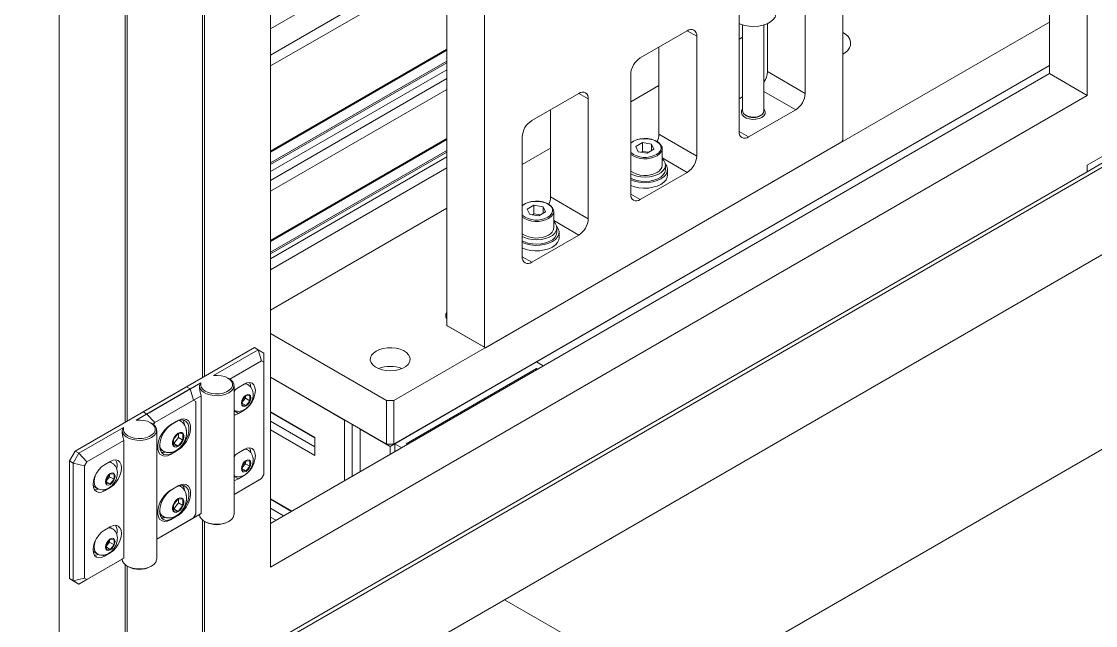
# Model space of a CAD drawing. Header units: millimetres. Extents: x 169 to 14583, y -399 to 10804.
# Drawn here: x 3445.5 to 3848.1, y 7363.9 to 7590.2 of the extents above; entities that cross this region are included whole.
import ezdxf

# ---------------------------------------------------------------- set-up
doc = ezdxf.new("R2010")
doc.units = ezdxf.units.MM
doc.header["$LTSCALE"] = 35

msp = doc.modelspace()

# ---------------------------------------------------------------- linework, layer by layer
at = {"color": 7, "linetype": 'Continuous', "lineweight": 18}
for p, q in [((3845, 7562.477), (3845, 8055.415)), ((3830.858, 7570.641), (3830.858, 8047.251)), ((3538.823, 7878.662), (3538.823, 7385.725)), ((3513.367, 7849.346), (3513.367, 7456.766)), ((3514.074, 7848.862), (3514.074, 7457.175)), ((3459.627, 7340.006), (3459.627, 7832.944)), ((3484.375, 7440.03), (3484.375, 7832.609)), ((3485.082, 7832.126), (3485.082, 7440.438)), ((3513.367, 7340.818), (4227.545, 7753.104)), ((3619.079, 7725.734), (3619.079, 7468.111)), ((2770.905, 6879.542), (4227.545, 7720.442)), ((3604.937, 7717.57), (3604.937, 7476.275)), ((3753.429, 7545.67), (3753.429, 7626.871)), ((3538.823, 7587.383), (3604.937, 7625.55)), ((3538.823, 7577.586), (3604.937, 7615.753)), ((3538.823, 7573.503), (3604.937, 7611.67)), ((3739.287, 7608.136), (3739.287, 7563.227)), ((3714.539, 7548.939), (3714.539, 7593.849)), ((3585.138, 7448.109), (3830.858, 7589.96)), ((3677.415, 7576.501), (3695.093, 7586.706)), ((3698.629, 7584.665), (3695.093, 7586.706)), ((3715.842, 7588.905), (3715.842, 7556.646)), ((3723.842, 7588.86), (3724.015, 7588.96)), ((3723.842, 7556.646), (3723.842, 7588.905)), ((3725.145, 7589.4), (3725.145, 7571.391)), ((3698.629, 7584.665), (3698.629, 7539.755)), ((3714.539, 7583.49), (3715.842, 7584.242)), ((3538.823, 7541.577), (3604.937, 7579.744)), ((3538.823, 7541.25), (3604.937, 7579.417)), ((3684.487, 7580.583), (3684.487, 7547.919)), ((3538.823, 7537.167), (3604.937, 7575.334)), ((3538.823, 7536.553), (3604.937, 7574.721)), ((3585.138, 7431.778), (3830.858, 7573.629)), ((3830.858, 7573.629), (3629.085, 7457.148)), ((3538.823, 7533.901), (3604.937, 7572.068)), ((3538.823, 7402.053), (3830.858, 7570.641)), ((3673.88, 7525.468), (3673.88, 7570.377)), ((3725.145, 7571.391), (3739.287, 7563.227)), ((3845, 7562.477), (3830.858, 7570.641)), ((3538.823, 7530.635), (3604.937, 7568.802)), ((3673.88, 7560.018), (3684.487, 7566.141)), ((3538.823, 7526.552), (3604.937, 7564.719)), ((3538.823, 7385.725), (3845, 7562.477)), ((3636.757, 7553.029), (3654.435, 7563.235)), ((3657.97, 7561.193), (3654.434, 7563.234)), ((3689.79, 7337.069), (4078.699, 7561.582)), ((3715.842, 7561.937), (3714.539, 7561.185)), ((3735.752, 7557.103), (3723.842, 7563.978)), ((3657.97, 7561.193), (3657.97, 7516.283)), ((3643.828, 7557.111), (3643.828, 7524.447)), ((3717.013, 7555.014), (3717.501, 7554.732)), ((3735.752, 7557.103), (3718.074, 7546.898)), ((3721.855, 7554.566), (3722.182, 7554.732)), ((3722.182, 7554.732), (3722.671, 7555.014)), ((3869.749, 7550.635), (3845, 7536.348)), ((3538.823, 7508.098), (3604.937, 7546.265)), ((3538.823, 7507.772), (3604.937, 7545.939)), ((3633.221, 7501.996), (3633.221, 7546.906)), ((3684.487, 7547.919), (3698.629, 7539.755)), ((3714.539, 7548.939), (3718.074, 7546.898)), ((3753.076, 7545.057), (3753.429, 7545.67)), ((3845, 7533.898), (3869.749, 7548.185)), ((3538.823, 7503.689), (3604.937, 7541.856)), ((3619.433, 7467.907), (3753.076, 7545.057)), ((3633.221, 7536.546), (3643.828, 7542.669)), ((3678.272, 7544.78), (3675.784, 7543.343)), ((3676.695, 7541.381), (3675.784, 7543.343)), ((3680.094, 7540.855), (3676.695, 7541.381)), ((3678.272, 7541.513), (3677.758, 7541.216)), ((3681.672, 7544.254), (3678.272, 7544.78)), ((3678.272, 7541.513), (3678.272, 7544.78)), ((3680.608, 7541.152), (3678.272, 7541.513)), ((3680.094, 7540.855), (3682.582, 7542.292)), ((3681.672, 7544.254), (3682.582, 7542.292)), ((3681.672, 7541.766), (3681.672, 7544.254)), ((3685.683, 7536.285), (3685.683, 7542.491)), ((3538.823, 7503.075), (3604.937, 7541.242)), ((3538.823, 7501.239), (3604.937, 7539.406)), ((3695.093, 7533.631), (3685.683, 7539.063)), ((3538.823, 7497.157), (3604.937, 7535.324)), ((3538.823, 7357.146), (3845, 7533.898)), ((3695.093, 7533.631), (3677.415, 7523.426)), ((3686.883, 7534.652), (3686.883, 7536.285)), ((3687.683, 7532.611), (3687.683, 7534.652)), ((3845, 7536.348), (3845, 7533.898)), ((3673.88, 7525.467), (3677.415, 7523.426)), ((3637.614, 7521.308), (3635.126, 7519.871)), ((3641.013, 7520.782), (3637.614, 7521.308)), ((3637.614, 7518.042), (3637.614, 7521.308)), ((3643.828, 7524.447), (3657.97, 7516.283)), ((3538.823, 7482.051), (3604.937, 7520.218)), ((3636.036, 7517.909), (3635.126, 7519.871)), ((3639.435, 7517.383), (3636.036, 7517.909)), ((3637.614, 7518.042), (3637.099, 7517.745)), ((3639.95, 7517.68), (3637.614, 7518.042)), ((3639.435, 7517.383), (3641.924, 7518.82)), ((3641.013, 7520.782), (3641.924, 7518.82)), ((3641.013, 7518.294), (3641.013, 7520.782)), ((3645.025, 7512.813), (3645.025, 7519.019)), ((3654.435, 7510.159), (3645.025, 7515.592)), ((3654.435, 7510.159), (3636.757, 7499.954)), ((3646.225, 7511.18), (3646.225, 7512.813)), ((3647.025, 7509.139), (3647.025, 7511.18)), ((3633.221, 7501.995), (3636.757, 7499.954)), ((3538.823, 7473.213), (3582.31, 7448.109)), ((3604.937, 7476.275), (3619.079, 7468.111)), ((3605.291, 7476.071), (3604.937, 7476.275)), ((3619.433, 7467.907), (3605.291, 7476.071)), ((3532.812, 7467.992), (3491.093, 7443.908)), ((3517.48, 7457.508), (3534.226, 7467.176)), ((3534.226, 7467.176), (3532.812, 7467.992)), ((3534.226, 7467.176), (3535.469, 7462.994)), ((3534.226, 7467.176), (3536.348, 7465.951)), ((3536.348, 7465.951), (3536.348, 7462.487)), ((3619.079, 7468.111), (3619.433, 7467.907)), ((3535.469, 7462.994), (3523.606, 7456.146)), ((3536.348, 7462.487), (3535.469, 7462.994)), ((3536.348, 7420.423), (3536.348, 7462.487)), ((3585.492, 7431.982), (3638.525, 7462.597)), ((3641.112, 7461.104), (3638.525, 7462.597)), ((3566.647, 7440.82), (3538.823, 7456.883)), ((3538.823, 7456.883), (3582.31, 7431.778)), ((3589.734, 7431.982), (3638.525, 7460.148)), ((3638.525, 7460.148), (3638.991, 7459.879)), ((3638.525, 7460.148), (3638.525, 7459.61)), ((3465.637, 7429.213), (3507.356, 7453.297)), ((3492.507, 7443.091), (3512.789, 7454.8)), ((3508.771, 7452.48), (3507.356, 7453.297)), ((3512.171, 7453.627), (3512.789, 7454.8)), ((3523.267, 7456.358), (3522.913, 7456.562)), ((3525.17, 7405.529), (3525.17, 7453.705)), ((3528.923, 7454.316), (3526.802, 7453.091)), ((3530.329, 7454.139), (3529.514, 7454.609)), ((3623.216, 7453.76), (3600.8, 7440.82)), ((3488.488, 7440.772), (3508.771, 7452.48)), ((3512.883, 7449.955), (3495.507, 7439.924)), ((3508.771, 7452.48), (3510.013, 7448.299)), ((3512.883, 7449.955), (3512.883, 7405.862)), ((3529.701, 7450.037), (3528.287, 7448.278)), ((3528.287, 7447.546), (3529.446, 7448.988)), ((3529.446, 7448.988), (3529.446, 7449.72)), ((3529.446, 7448.988), (3531.115, 7448.025)), ((3531.115, 7449.91), (3529.701, 7450.037)), ((3531.115, 7448.025), (3531.115, 7449.91)), ((3510.013, 7448.299), (3494.615, 7439.41)), ((3510.892, 7447.791), (3510.013, 7448.299)), ((3510.892, 7405.727), (3510.892, 7447.791)), ((3528.287, 7448.278), (3528.287, 7446.392)), ((3528.287, 7447.082), (3529.701, 7446.265)), ((3528.287, 7446.392), (3529.701, 7446.265)), ((3529.701, 7446.265), (3531.115, 7448.025)), ((3582.31, 7448.109), (3585.138, 7448.109)), ((3582.31, 7431.778), (3582.31, 7448.109)), ((3585.138, 7448.109), (3585.138, 7431.778)), ((3491.093, 7443.908), (3492.507, 7443.091)), ((3492.507, 7443.091), (3495.507, 7439.924)), ((3504.553, 7440.715), (3505.024, 7440.512)), ((3505.02, 7440.514), (3504.631, 7440.738)), ((3505.02, 7440.514), (3504.631, 7440.738)), ((3525.175, 7444.232), (3525.387, 7444.354)), ((3525.175, 7444.232), (3526.802, 7443.293)), ((3526.802, 7443.293), (3528.923, 7444.517)), ((3538.823, 7443.94), (3555.44, 7434.348)), ((3538.823, 7443.816), (3555.44, 7434.224)), ((3566.647, 7418.116), (3566.647, 7440.82)), ((3467.051, 7428.396), (3483.798, 7438.064)), ((3483.18, 7436.891), (3483.798, 7438.064)), ((3494.276, 7439.621), (3493.922, 7439.825)), ((3495.507, 7439.924), (3495.03, 7439.098)), ((3496.179, 7388.792), (3496.179, 7436.968)), ((3503.467, 7440.233), (3501.346, 7439.008)), ((3504.174, 7440.641), (3502.053, 7439.417)), ((3538.823, 7440.429), (3555.44, 7430.836)), ((3538.823, 7437.163), (3555.44, 7427.57)), ((3569.476, 7419.749), (3569.476, 7439.187)), ((3572.41, 7421.443), (3572.41, 7437.493)), ((3583.724, 7430.962), (3572.516, 7437.432)), ((3572.516, 7421.504), (3572.516, 7437.432)), ((3594.931, 7437.432), (3583.724, 7430.962)), ((3483.891, 7433.219), (3470.051, 7425.229)), ((3483.891, 7389.126), (3483.891, 7433.219)), ((3504.245, 7435.813), (3502.477, 7433.614)), ((3502.477, 7433.614), (3502.477, 7431.257)), ((3502.576, 7432.062), (3504.344, 7434.261)), ((3506.013, 7435.655), (3504.245, 7435.813)), ((3504.245, 7431.099), (3506.013, 7433.298)), ((3504.344, 7434.261), (3504.344, 7435.804)), ((3504.344, 7434.261), (3506.013, 7433.298)), ((3506.013, 7433.298), (3506.013, 7435.655)), ((3555.44, 7427.57), (3555.44, 7434.348)), ((3463.516, 7425.538), (3465.637, 7429.213)), ((3465.637, 7429.213), (3467.051, 7428.396)), ((3497.884, 7429.623), (3498.52, 7429.255)), ((3497.884, 7429.623), (3498.52, 7429.255)), ((3501.346, 7427.985), (3503.467, 7429.21)), ((3501.514, 7428.704), (3502.053, 7428.393)), ((3502.053, 7428.393), (3504.174, 7429.618)), ((3502.477, 7432.071), (3502.576, 7432.062)), ((3502.477, 7431.257), (3504.245, 7431.099)), ((3502.576, 7432.062), (3504.245, 7431.099)), ((3503.312, 7429.299), (3503.467, 7429.21)), ((3528.923, 7429.82), (3526.802, 7428.595)), ((3530.329, 7429.643), (3529.514, 7430.113)), ((3585.138, 7431.778), (3582.31, 7431.778)), ((3583.724, 7427.974), (3583.724, 7430.962)), ((3585.492, 7431.982), (3585.492, 7428.995)), ((3588.079, 7430.488), (3585.492, 7431.982)), ((3589.734, 7431.982), (3590.2, 7431.713)), ((3464.93, 7424.722), (3463.516, 7425.538)), ((3463.516, 7381.445), (3463.516, 7425.538)), ((3464.93, 7424.722), (3467.051, 7428.396)), ((3464.93, 7424.722), (3469.173, 7423.707)), ((3464.93, 7380.629), (3464.93, 7424.722)), ((3467.051, 7428.396), (3470.051, 7425.229)), ((3470.051, 7425.229), (3469.173, 7423.707)), ((3478.718, 7425.333), (3476.597, 7424.109)), ((3479.418, 7424.748), (3478.561, 7425.243)), ((3529.701, 7425.541), (3528.287, 7423.781)), ((3529.446, 7424.492), (3529.446, 7425.224)), ((3531.115, 7425.414), (3529.701, 7425.541)), ((3531.115, 7423.529), (3531.115, 7425.414)), ((3469.173, 7423.707), (3469.173, 7381.643)), ((3478.789, 7420.646), (3477.375, 7418.887)), ((3480.203, 7420.52), (3478.789, 7420.646)), ((3528.287, 7423.049), (3529.446, 7424.492)), ((3528.287, 7423.781), (3528.287, 7421.896)), ((3528.287, 7422.586), (3529.701, 7421.769)), ((3528.287, 7421.896), (3529.701, 7421.769)), ((3529.446, 7424.492), (3531.115, 7423.529)), ((3529.701, 7421.769), (3531.115, 7423.529)), ((3477.375, 7418.155), (3478.535, 7419.597)), ((3477.375, 7418.887), (3477.375, 7417.001)), ((3477.375, 7417.691), (3478.789, 7416.875)), ((3477.375, 7417.001), (3478.789, 7416.875)), ((3478.535, 7419.597), (3478.535, 7420.33)), ((3478.535, 7419.597), (3480.203, 7418.634)), ((3478.789, 7416.875), (3480.203, 7418.634)), ((3480.203, 7418.634), (3480.203, 7420.52)), ((3525.17, 7412.955), (3535.469, 7418.901)), ((3534.226, 7418.183), (3525.17, 7412.955)), ((3525.175, 7419.735), (3525.387, 7419.858)), ((3525.175, 7419.735), (3526.802, 7418.797)), ((3526.802, 7418.797), (3528.923, 7420.021)), ((3534.226, 7418.183), (3535.469, 7418.901)), ((3535.469, 7418.901), (3536.348, 7420.423)), ((3472.376, 7416.277), (3472.928, 7415.793)), ((3472.928, 7415.793), (3473.918, 7415.222)), ((3475.867, 7414.732), (3476.597, 7414.31)), ((3476.597, 7414.31), (3478.718, 7415.535)), ((3478.558, 7415.627), (3478.718, 7415.535)), ((3503.467, 7415.737), (3501.346, 7414.512)), ((3504.174, 7416.145), (3502.053, 7414.92)), ((3504.553, 7416.219), (3505.024, 7416.016)), ((3505.02, 7416.018), (3504.631, 7416.242)), ((3505.02, 7416.018), (3504.631, 7416.242)), ((3504.245, 7411.317), (3502.477, 7409.118)), ((3502.477, 7409.118), (3502.477, 7406.761)), ((3502.576, 7407.566), (3504.344, 7409.765)), ((3506.013, 7411.159), (3504.245, 7411.317)), ((3504.245, 7406.602), (3506.013, 7408.802)), ((3504.344, 7409.765), (3504.344, 7411.308)), ((3504.344, 7409.765), (3506.013, 7408.802)), ((3506.013, 7408.802), (3506.013, 7411.159)), ((3538.823, 7411.279), (3546.813, 7406.666)), ((3538.823, 7411.155), (3546.706, 7406.604)), ((3496.179, 7396.219), (3512.883, 7405.862)), ((3512.171, 7405.451), (3496.179, 7396.219)), ((3497.884, 7405.126), (3498.52, 7404.759)), ((3497.884, 7405.126), (3498.52, 7404.759)), ((3501.346, 7403.489), (3503.467, 7404.713)), ((3502.053, 7403.897), (3504.174, 7405.122)), ((3502.477, 7407.575), (3502.576, 7407.566)), ((3502.477, 7406.761), (3504.245, 7406.602)), ((3502.576, 7407.566), (3504.245, 7406.602)), ((3503.312, 7404.803), (3503.467, 7404.713)), ((3510.013, 7404.205), (3510.892, 7405.727)), ((3538.823, 7407.767), (3543.772, 7404.91)), ((3538.823, 7404.501), (3540.943, 7403.277)), ((3478.718, 7400.837), (3476.597, 7399.613)), ((3479.418, 7400.252), (3478.561, 7400.746)), ((3496.179, 7396.219), (3510.013, 7404.205)), ((3508.771, 7403.488), (3496.179, 7396.219)), ((3501.514, 7404.208), (3502.053, 7403.897)), ((3508.771, 7403.488), (3510.013, 7404.205)), ((3513.367, 7403.359), (3513.367, 7340.818)), ((3514.073, 7402.876), (3514.427, 7402.672)), ((3514.074, 7402.875), (3514.074, 7345.308)), ((3522.913, 7402.672), (3523.267, 7402.876)), ((3478.789, 7396.15), (3477.375, 7394.391)), ((3477.375, 7393.659), (3478.535, 7395.101)), ((3477.375, 7394.391), (3477.375, 7392.505)), ((3477.375, 7393.195), (3478.789, 7392.379)), ((3477.375, 7392.505), (3478.789, 7392.379)), ((3478.535, 7395.101), (3478.535, 7395.833)), ((3478.535, 7395.101), (3480.203, 7394.138)), ((3480.203, 7396.024), (3478.789, 7396.15)), ((3478.789, 7392.379), (3480.203, 7394.138)), ((3480.203, 7394.138), (3480.203, 7396.024)), ((3483.18, 7388.715), (3467.051, 7379.404)), ((3470.051, 7381.136), (3483.891, 7389.126)), ((3472.376, 7391.781), (3472.928, 7391.297)), ((3472.928, 7391.297), (3473.918, 7390.726)), ((3475.867, 7390.235), (3476.597, 7389.814)), ((3476.597, 7389.814), (3478.718, 7391.039)), ((3478.558, 7391.131), (3478.718, 7391.039)), ((3484.375, 7328.164), (3484.375, 7386.623)), ((3485.082, 7386.14), (3485.435, 7385.935)), ((3485.082, 7386.139), (3485.082, 7324.489)), ((3493.922, 7385.935), (3494.276, 7386.14)), ((3463.516, 7381.445), (3464.93, 7380.629)), ((3465.637, 7380.22), (3463.516, 7381.445)), ((3464.93, 7380.629), (3469.173, 7381.643)), ((3467.051, 7379.404), (3464.93, 7380.629)), ((3467.051, 7379.404), (3470.051, 7381.136)), ((3469.173, 7381.643), (3470.051, 7381.136)), ((3467.051, 7379.404), (3465.637, 7380.22)), ((3626.621, 7373.536), (3689.79, 7337.069))]:
    msp.add_line(p, q, dxfattribs=at)
at = {"color": 7, "linetype": 'Continuous', "lineweight": 18, "flags": 128}
for points in [[(3728.342, 7593.235), (3728.315, 7592.847), (3727.99, 7591.839), (3727.309, 7590.891), (3726.302, 7590.046), (3725.012, 7589.34), (3723.497, 7588.805), (3721.821, 7588.463), (3720.06, 7588.33), (3718.288, 7588.411), (3716.585, 7588.703), (3715.023, 7589.193), (3714.539, 7589.4)], [(3753.429, 7577.918), (3754.07, 7578.324), (3755.135, 7579.233), (3755.884, 7580.242), (3756.288, 7581.314), (3756.333, 7582.412), (3756.018, 7583.494), (3755.353, 7584.522), (3754.364, 7585.459), (3753.429, 7586.082)], [(3715.842, 7557.272), (3715.445, 7556.635), (3715.353, 7555.897), (3715.626, 7555.174), (3716.239, 7554.526), (3717.145, 7554.003), (3718.269, 7553.648), (3719.521, 7553.491), (3720.798, 7553.544), (3721.999, 7553.802), (3723.024, 7554.245), (3723.791, 7554.837), (3724.239, 7555.53), (3724.33, 7556.268), (3724.058, 7556.99), (3723.842, 7557.272)], [(3715.842, 7556.646), (3715.876, 7556.346), (3716.205, 7555.685), (3716.858, 7555.108), (3717.775, 7554.669), (3718.877, 7554.405), (3720.064, 7554.341), (3721.231, 7554.481), (3722.275, 7554.813)], [(3683.497, 7540.327), (3684.404, 7540.996), (3685.007, 7541.77), (3685.272, 7542.605), (3685.183, 7543.452), (3684.746, 7544.263), (3683.985, 7544.989), (3682.945, 7545.589), (3681.687, 7546.029), (3680.283, 7546.281), (3678.815, 7546.332), (3677.368, 7546.179), (3676.027, 7545.831), (3674.87, 7545.307), (3673.963, 7544.639), (3673.88, 7544.557)], [(3673.88, 7544.66), (3674.085, 7544.818), (3675.152, 7545.434), (3676.436, 7545.892), (3677.869, 7546.166), (3679.372, 7546.242), (3680.866, 7546.115), (3682.268, 7545.794), (3683.504, 7545.294), (3684.508, 7544.643), (3685.224, 7543.876), (3685.615, 7543.035), (3685.659, 7542.164), (3685.353, 7541.31), (3684.716, 7540.521), (3683.779, 7539.837), (3683.779, 7539.837)], [(3685.683, 7538.668), (3686.257, 7538.042), (3686.745, 7537.123), (3686.88, 7536.165), (3686.656, 7535.212), (3686.081, 7534.31), (3685.185, 7533.5), (3684.007, 7532.82), (3682.604, 7532.303), (3681.042, 7531.971), (3679.392, 7531.842), (3677.732, 7531.92), (3676.141, 7532.202), (3674.691, 7532.675), (3673.88, 7533.062)], [(3686.833, 7536.791), (3687.394, 7535.922), (3687.672, 7534.909), (3687.579, 7533.884), (3687.119, 7532.893), (3686.312, 7531.979), (3685.194, 7531.182), (3683.813, 7530.537), (3682.229, 7530.071), (3680.513, 7529.805), (3678.738, 7529.752), (3676.983, 7529.912), (3675.324, 7530.28), (3673.88, 7530.817)], [(3686.883, 7534.652), (3686.88, 7534.532), (3686.656, 7533.579), (3686.081, 7532.677), (3685.185, 7531.867), (3684.007, 7531.187), (3682.604, 7530.67), (3681.042, 7530.338), (3679.392, 7530.208), (3677.732, 7530.286), (3676.141, 7530.569), (3674.691, 7531.042), (3673.88, 7531.429)], [(3687.683, 7532.611), (3687.579, 7531.843), (3687.119, 7530.852), (3686.312, 7529.938), (3685.194, 7529.141), (3683.813, 7528.495), (3682.229, 7528.03), (3680.513, 7527.764), (3678.738, 7527.71), (3676.983, 7527.871), (3675.324, 7528.238), (3673.88, 7528.776)], [(3642.838, 7516.856), (3643.745, 7517.524), (3644.348, 7518.298), (3644.613, 7519.133), (3644.525, 7519.98), (3644.087, 7520.791), (3643.326, 7521.517), (3642.287, 7522.118), (3641.028, 7522.557), (3639.624, 7522.809), (3638.156, 7522.861), (3636.71, 7522.708), (3635.369, 7522.359), (3634.211, 7521.836), (3633.304, 7521.167), (3633.221, 7521.086)], [(3633.221, 7521.189), (3633.426, 7521.346), (3634.493, 7521.962), (3635.778, 7522.42), (3637.21, 7522.694), (3638.714, 7522.77), (3640.207, 7522.644), (3641.61, 7522.322), (3642.846, 7521.822), (3643.849, 7521.171), (3644.565, 7520.404), (3644.956, 7519.563), (3645, 7518.692), (3644.695, 7517.839), (3644.057, 7517.049), (3643.121, 7516.366), (3643.121, 7516.366)], [(3645.025, 7515.196), (3645.598, 7514.57), (3646.087, 7513.651), (3646.222, 7512.693), (3645.997, 7511.741), (3645.423, 7510.838), (3644.526, 7510.028), (3643.349, 7509.349), (3641.946, 7508.831), (3640.383, 7508.5), (3638.733, 7508.37), (3637.074, 7508.448), (3635.482, 7508.73), (3634.032, 7509.203), (3633.221, 7509.591)], [(3646.175, 7513.319), (3646.735, 7512.45), (3647.013, 7511.437), (3646.92, 7510.413), (3646.46, 7509.422), (3645.653, 7508.508), (3644.535, 7507.71), (3643.154, 7507.065), (3641.571, 7506.599), (3639.854, 7506.334), (3638.08, 7506.28), (3636.325, 7506.44), (3634.666, 7506.808), (3633.221, 7507.345)], [(3646.225, 7511.18), (3646.222, 7511.06), (3645.997, 7510.107), (3645.423, 7509.205), (3644.526, 7508.395), (3643.349, 7507.716), (3641.946, 7507.198), (3640.383, 7506.866), (3638.733, 7506.737), (3637.074, 7506.815), (3635.482, 7507.097), (3634.032, 7507.57), (3633.221, 7507.957)], [(3647.025, 7509.139), (3646.92, 7508.371), (3646.46, 7507.38), (3645.653, 7506.466), (3644.535, 7505.669), (3643.154, 7505.024), (3641.571, 7504.558), (3639.854, 7504.292), (3638.08, 7504.239), (3636.325, 7504.399), (3634.666, 7504.767), (3633.221, 7505.304)], [(3578.421, 7466.682), (3577.404, 7465.952), (3576.684, 7465.114), (3576.292, 7464.205), (3576.249, 7463.269), (3576.554, 7462.35), (3577.195, 7461.49), (3578.141, 7460.729), (3579.348, 7460.104), (3580.76, 7459.643), (3582.31, 7459.368), (3583.927, 7459.292), (3585.534, 7459.419), (3587.056, 7459.742), (3588.423, 7460.246), (3589.569, 7460.908), (3590.443, 7461.697), (3591.002, 7462.576), (3591.221, 7463.503), (3591.089, 7464.436), (3590.613, 7465.331), (3589.815, 7466.146), (3588.732, 7466.843), (3587.415, 7467.39), (3585.925, 7467.759), (3584.333, 7467.936), (3582.711, 7467.911), (3581.137, 7467.685), (3579.685, 7467.269), (3578.421, 7466.682)], [(3512.789, 7454.8), (3512.676, 7453.962), (3512.916, 7453.132), (3513.495, 7452.36), (3514.379, 7451.692), (3515.516, 7451.166), (3516.84, 7450.814), (3518.271, 7450.657), (3519.726, 7450.703), (3521.118, 7450.951), (3522.366, 7451.385), (3523.396, 7451.979), (3524.148, 7452.7), (3524.576, 7453.504), (3524.657, 7454.343), (3524.384, 7455.17), (3523.774, 7455.933), (3522.864, 7456.59), (3521.706, 7457.101), (3520.369, 7457.435), (3518.932, 7457.573), (3517.48, 7457.508)], [(3523.267, 7456.358), (3523.976, 7455.872), (3524.701, 7455.105), (3525.098, 7454.261), (3525.147, 7453.387), (3524.843, 7452.53), (3524.205, 7451.737), (3523.266, 7451.051), (3522.078, 7450.509), (3520.704, 7450.141), (3519.22, 7449.966), (3517.706, 7449.994), (3516.245, 7450.223), (3514.915, 7450.642), (3513.789, 7451.227), (3512.928, 7451.946), (3512.379, 7452.761), (3512.171, 7453.627), (3512.171, 7453.627)], [(3526.802, 7453.091), (3525.704, 7452.29), (3525.125, 7451.724)], [(3528.923, 7444.517), (3530.021, 7445.318), (3531.044, 7446.398), (3531.923, 7447.684), (3532.597, 7449.088), (3533.021, 7450.514), (3533.166, 7451.866), (3533.021, 7453.05), (3532.597, 7453.987), (3531.923, 7454.613), (3531.044, 7454.884), (3530.021, 7454.783), (3528.923, 7454.316)], [(3531.534, 7453.045), (3531.395, 7453.989), (3530.997, 7454.888)], [(3525.17, 7451.51), (3525.635, 7452.143), (3525.906, 7452.464)], [(3529.701, 7446.11), (3530.377, 7446.656), (3530.951, 7447.429), (3531.334, 7448.313), (3531.469, 7449.172), (3531.334, 7449.875), (3530.951, 7450.316), (3530.377, 7450.428), (3529.701, 7450.193), (3529.024, 7449.647), (3528.451, 7448.873), (3528.068, 7447.99), (3527.933, 7447.131), (3528.068, 7446.427), (3528.451, 7445.986), (3529.024, 7445.875), (3529.701, 7446.11)], [(3483.798, 7438.064), (3483.684, 7437.225), (3483.924, 7436.396), (3484.503, 7435.624), (3485.388, 7434.956), (3486.525, 7434.43), (3487.848, 7434.078), (3489.279, 7433.921), (3490.734, 7433.967), (3492.127, 7434.214), (3493.375, 7434.648), (3494.405, 7435.243), (3495.156, 7435.963), (3495.585, 7436.767), (3495.665, 7437.607), (3495.393, 7438.433), (3494.783, 7439.197), (3493.872, 7439.854), (3492.715, 7440.364), (3491.378, 7440.699), (3489.941, 7440.837), (3488.488, 7440.772)], [(3503.467, 7429.21), (3504.609, 7430.029), (3505.685, 7431.121), (3506.632, 7432.423), (3507.395, 7433.858), (3507.93, 7435.343), (3508.205, 7436.792), (3508.205, 7438.121), (3507.93, 7439.252), (3507.395, 7440.12), (3506.632, 7440.674), (3505.685, 7440.882), (3504.609, 7440.732), (3503.467, 7440.233)], [(3504.174, 7429.618), (3505.317, 7430.437), (3506.392, 7431.53), (3507.339, 7432.831), (3508.102, 7434.266), (3508.637, 7435.751), (3508.912, 7437.2), (3508.912, 7438.529), (3508.637, 7439.66), (3508.102, 7440.528), (3507.339, 7441.082), (3506.392, 7441.29), (3505.317, 7441.14), (3504.174, 7440.641)], [(3504.553, 7440.715), (3504.725, 7440.656), (3505.014, 7440.517)], [(3506.565, 7439.175), (3506.304, 7440.191), (3505.929, 7440.864)], [(3525.17, 7442.728), (3525.704, 7442.826), (3526.802, 7443.293)], [(3494.276, 7439.621), (3494.984, 7439.136), (3495.709, 7438.368), (3496.107, 7437.525), (3496.155, 7436.651), (3495.852, 7435.794), (3495.214, 7435.001), (3494.275, 7434.315), (3493.086, 7433.773), (3491.713, 7433.404), (3490.229, 7433.229), (3488.715, 7433.257), (3487.254, 7433.487), (3485.924, 7433.905), (3484.798, 7434.49), (3483.937, 7435.21), (3483.388, 7436.025), (3483.18, 7436.891), (3483.18, 7436.891)], [(3501.346, 7439.008), (3500.204, 7438.189), (3499.128, 7437.097), (3498.181, 7435.795), (3497.418, 7434.36), (3496.883, 7432.875), (3496.608, 7431.426), (3496.608, 7430.097), (3496.883, 7428.966), (3497.418, 7428.098), (3498.181, 7427.544), (3499.128, 7427.336), (3500.204, 7427.486), (3501.346, 7427.985)], [(3502.053, 7439.417), (3500.911, 7438.597), (3499.835, 7437.505), (3498.888, 7436.203), (3498.125, 7434.768), (3497.59, 7433.283), (3497.315, 7431.834), (3497.315, 7430.505), (3497.59, 7429.374), (3498.125, 7428.506), (3498.888, 7427.952), (3499.835, 7427.744), (3500.911, 7427.894), (3502.053, 7428.393)], [(3504.245, 7435.905), (3503.519, 7435.339), (3502.881, 7434.545), (3502.408, 7433.62), (3502.156, 7432.675), (3502.156, 7431.824), (3502.408, 7431.171), (3502.881, 7430.792), (3503.519, 7430.735), (3504.245, 7431.006), (3504.971, 7431.573), (3505.609, 7432.367), (3506.082, 7433.292), (3506.334, 7434.237), (3506.334, 7435.087), (3506.082, 7435.741), (3505.609, 7436.12), (3504.971, 7436.177), (3504.245, 7435.905)], [(3504.245, 7431.006), (3504.971, 7431.573), (3505.609, 7432.367), (3506.082, 7433.292), (3506.334, 7434.237), (3506.334, 7435.087), (3506.082, 7435.741), (3505.609, 7436.12), (3504.971, 7436.177), (3504.245, 7435.905), (3503.519, 7435.339), (3502.881, 7434.545), (3502.408, 7433.62), (3502.156, 7432.675), (3502.156, 7431.824), (3502.408, 7431.171), (3502.881, 7430.792), (3503.519, 7430.735), (3504.245, 7431.006)], [(3497.397, 7430.005), (3497.791, 7429.68), (3497.884, 7429.623)], [(3497.397, 7430.005), (3497.447, 7429.954), (3497.884, 7429.623)], [(3526.802, 7428.595), (3525.704, 7427.794), (3525.17, 7427.276)], [(3528.923, 7420.021), (3530.021, 7420.822), (3531.044, 7421.902), (3531.923, 7423.188), (3532.597, 7424.592), (3533.021, 7426.018), (3533.166, 7427.37), (3533.021, 7428.554), (3532.597, 7429.491), (3531.923, 7430.117), (3531.044, 7430.388), (3530.021, 7430.287), (3528.923, 7429.82)], [(3531.534, 7428.549), (3531.395, 7429.493), (3530.997, 7430.392)], [(3478.124, 7424.99), (3478.612, 7424.997), (3479.411, 7424.752)], [(3478.718, 7415.535), (3479.817, 7416.336), (3480.84, 7417.416), (3481.718, 7418.702), (3482.393, 7420.106), (3482.817, 7421.532), (3482.961, 7422.883), (3482.817, 7424.068), (3482.393, 7425.005), (3481.718, 7425.63), (3480.84, 7425.902), (3479.817, 7425.8), (3478.718, 7425.333)], [(3525.17, 7427.014), (3525.635, 7427.646), (3525.906, 7427.968)], [(3529.701, 7421.614), (3530.377, 7422.16), (3530.951, 7422.933), (3531.334, 7423.817), (3531.469, 7424.676), (3531.334, 7425.379), (3530.951, 7425.82), (3530.377, 7425.931), (3529.701, 7425.696), (3529.024, 7425.15), (3528.451, 7424.377), (3528.068, 7423.493), (3527.933, 7422.634), (3528.068, 7421.931), (3528.451, 7421.49), (3529.024, 7421.378), (3529.701, 7421.614)], [(3476.597, 7424.109), (3475.499, 7423.308), (3474.476, 7422.228), (3473.597, 7420.942), (3472.923, 7419.538), (3472.499, 7418.112), (3472.355, 7416.76), (3472.499, 7415.576), (3472.923, 7414.639), (3473.597, 7414.013), (3474.476, 7413.742), (3475.499, 7413.843), (3476.597, 7414.31)], [(3473.911, 7415.226), (3473.3, 7415.795), (3472.911, 7416.654), (3472.779, 7417.74), (3472.911, 7418.979), (3473.3, 7420.286), (3473.522, 7420.81)], [(3478.789, 7420.802), (3478.113, 7420.256), (3477.539, 7419.482), (3477.156, 7418.599), (3477.021, 7417.74), (3477.156, 7417.037), (3477.539, 7416.595), (3478.113, 7416.484), (3478.789, 7416.719), (3479.466, 7417.265), (3480.039, 7418.039), (3480.422, 7418.922), (3480.557, 7419.781), (3480.422, 7420.485), (3480.039, 7420.926), (3479.466, 7421.037), (3478.789, 7420.802)], [(3504.174, 7405.122), (3505.317, 7405.941), (3506.392, 7407.033), (3507.339, 7408.335), (3508.102, 7409.77), (3508.637, 7411.255), (3508.912, 7412.704), (3508.912, 7414.033), (3508.637, 7415.164), (3508.102, 7416.032), (3507.339, 7416.586), (3506.392, 7416.794), (3505.317, 7416.644), (3504.174, 7416.145)], [(3525.17, 7418.231), (3525.704, 7418.33), (3526.802, 7418.797)], [(3472.897, 7414.677), (3473.873, 7414.782), (3474.369, 7414.951)], [(3501.346, 7414.512), (3500.204, 7413.693), (3499.128, 7412.6), (3498.181, 7411.299), (3497.418, 7409.864), (3496.883, 7408.379), (3496.608, 7406.93), (3496.608, 7405.601), (3496.883, 7404.47), (3497.418, 7403.602), (3498.181, 7403.048), (3499.128, 7402.84), (3500.204, 7402.99), (3501.346, 7403.489)], [(3502.053, 7414.92), (3500.911, 7414.101), (3499.835, 7413.009), (3498.888, 7411.707), (3498.125, 7410.272), (3497.59, 7408.787), (3497.315, 7407.338), (3497.315, 7406.009), (3497.59, 7404.878), (3498.125, 7404.01), (3498.888, 7403.456), (3499.835, 7403.248), (3500.911, 7403.398), (3502.053, 7403.897)], [(3503.467, 7404.713), (3504.609, 7405.533), (3505.685, 7406.625), (3506.632, 7407.927), (3507.395, 7409.362), (3507.93, 7410.847), (3508.205, 7412.296), (3508.205, 7413.625), (3507.93, 7414.756), (3507.395, 7415.624), (3506.632, 7416.178), (3505.685, 7416.386), (3504.609, 7416.236), (3503.467, 7415.737)], [(3504.553, 7416.219), (3504.725, 7416.16), (3505.014, 7416.021)], [(3506.565, 7414.679), (3506.304, 7415.695), (3505.929, 7416.368)], [(3504.245, 7411.409), (3503.519, 7410.843), (3502.881, 7410.049), (3502.408, 7409.124), (3502.156, 7408.179), (3502.156, 7407.328), (3502.408, 7406.674), (3502.881, 7406.296), (3503.519, 7406.239), (3504.245, 7406.51), (3504.971, 7407.077), (3505.609, 7407.87), (3506.082, 7408.795), (3506.334, 7409.74), (3506.334, 7410.591), (3506.082, 7411.245), (3505.609, 7411.623), (3504.971, 7411.68), (3504.245, 7411.409)], [(3504.245, 7406.51), (3504.971, 7407.077), (3505.609, 7407.87), (3506.082, 7408.795), (3506.334, 7409.74), (3506.334, 7410.591), (3506.082, 7411.245), (3505.609, 7411.623), (3504.971, 7411.68), (3504.245, 7411.409), (3503.519, 7410.843), (3502.881, 7410.049), (3502.408, 7409.124), (3502.156, 7408.179), (3502.156, 7407.328), (3502.408, 7406.674), (3502.881, 7406.296), (3503.519, 7406.239), (3504.245, 7406.51)], [(3497.397, 7405.508), (3497.791, 7405.184), (3497.884, 7405.126)], [(3497.397, 7405.508), (3497.447, 7405.458), (3497.884, 7405.126)], [(3512.171, 7405.451), (3512.379, 7404.585), (3512.928, 7403.77), (3513.789, 7403.051), (3514.915, 7402.466), (3516.245, 7402.047), (3517.706, 7401.818), (3519.22, 7401.79), (3520.704, 7401.965), (3522.078, 7402.333), (3523.266, 7402.875), (3524.205, 7403.562), (3524.843, 7404.354), (3525.147, 7405.211), (3525.17, 7405.529)], [(3478.124, 7400.494), (3478.612, 7400.501), (3479.411, 7400.256)], [(3478.718, 7391.039), (3479.817, 7391.84), (3480.84, 7392.92), (3481.718, 7394.206), (3482.393, 7395.609), (3482.817, 7397.036), (3482.961, 7398.387), (3482.817, 7399.572), (3482.393, 7400.509), (3481.718, 7401.134), (3480.84, 7401.405), (3479.817, 7401.304), (3478.718, 7400.837)], [(3476.597, 7399.613), (3475.499, 7398.812), (3474.476, 7397.732), (3473.597, 7396.446), (3472.923, 7395.042), (3472.499, 7393.616), (3472.355, 7392.264), (3472.499, 7391.08), (3472.923, 7390.143), (3473.597, 7389.517), (3474.476, 7389.246), (3475.499, 7389.347), (3476.597, 7389.814)], [(3478.789, 7396.306), (3478.113, 7395.76), (3477.539, 7394.986), (3477.156, 7394.103), (3477.021, 7393.244), (3477.156, 7392.54), (3477.539, 7392.099), (3478.113, 7391.988), (3478.789, 7392.223), (3479.466, 7392.769), (3480.039, 7393.542), (3480.422, 7394.426), (3480.557, 7395.285), (3480.422, 7395.988), (3480.039, 7396.429), (3479.466, 7396.541), (3478.789, 7396.306)], [(3473.911, 7390.73), (3473.3, 7391.299), (3472.911, 7392.158), (3472.779, 7393.244), (3472.911, 7394.483), (3473.3, 7395.79), (3473.522, 7396.313)], [(3472.897, 7390.181), (3473.873, 7390.286), (3474.369, 7390.455)], [(3483.18, 7388.715), (3483.388, 7387.849), (3483.937, 7387.034), (3484.798, 7386.314), (3485.924, 7385.73), (3487.254, 7385.311), (3488.715, 7385.082), (3490.229, 7385.054), (3491.713, 7385.229), (3493.086, 7385.597), (3494.275, 7386.139), (3495.214, 7386.825), (3495.852, 7387.618), (3496.155, 7388.475), (3496.179, 7388.792)]]:
    msp.add_lwpolyline(points, dxfattribs=at)
at = {"color": 7, "linetype": 'Continuous', "lineweight": 18}
for centre, radius, start, end in [((3696.473, 7585.014), 2.184, 350.78596, 129.20329), ((3681.556, 7570.028), 7.684, 122.60548, 177.39452), ((3717.73, 7571.681), 7.42, 325.44649, 357.75852), ((3655.815, 7561.542), 2.184, 350.78596, 129.20329), ((3731.611, 7563.576), 7.684, 302.60548, 357.39452), ((3719.853, 7559.237), 5.082, 242.4379, 293.20385), ((3721.742, 7556.855), 2.111, 284.64011, 354.30796), ((3640.897, 7546.556), 7.684, 122.60548, 177.39452), ((3677.52, 7548.129), 6.969, 334.48382, 358.27645), ((3716.694, 7548.59), 2.184, 170.78596, 309.20329), ((3679.257, 7547.998), 8.764, 232.15368, 298.92714), ((3679.231, 7548.287), 9.596, 236.10901, 298.29646), ((3690.953, 7540.104), 7.684, 302.60548, 357.39452), ((3679.231, 7542.081), 9.596, 236.10901, 298.29646), ((3682.52, 7536.545), 3.174, 293.37544, 355.30442), ((3676.035, 7525.118), 2.184, 170.78596, 309.20329), ((3636.862, 7524.657), 6.969, 334.48382, 358.27645), ((3638.599, 7524.526), 8.764, 232.15368, 298.92714), ((3638.572, 7524.815), 9.596, 236.10901, 298.29646), ((3650.294, 7516.632), 7.684, 302.60548, 357.39452), ((3638.572, 7518.609), 9.596, 236.10901, 298.29646), ((3641.862, 7513.073), 3.174, 293.37544, 355.30442), ((3635.377, 7501.646), 2.184, 170.78596, 309.20329), ((3607.198, 7479.949), 2.682, 147.44487, 212.55513), ((3583.724, 7449.059), 11.89, 68.34071, 111.65929), ((3529.325, 7452.347), 2.054, 60.51185, 98.00517), ((3500.012, 7431.583), 2.765, 188.82603, 237.25298), ((3499.991, 7431.57), 2.742, 188.62074, 237.70794), ((3498.293, 7432.08), 3.395, 264.44173, 287.3279), ((3529.325, 7427.851), 2.054, 60.51185, 98.00517), ((3476.845, 7423.724), 4.511, 346.03089, 28.92315), ((3500.012, 7407.087), 2.765, 188.82602, 237.25298), ((3499.991, 7407.074), 2.742, 188.62074, 237.70794), ((3476.845, 7399.228), 4.511, 346.03089, 28.92315), ((3498.293, 7407.584), 3.395, 264.44173, 287.3279), ((3518.67, 7410.76), 9.133, 242.31602, 297.68398), ((3489.679, 7394.023), 9.133, 242.31602, 297.68398)]:
    msp.add_arc(centre, radius, start, end, dxfattribs=at)
for centre, major_axis, ratio, start_param, end_param in [((3518.67, 7450.03), (-4.596, 7.961), 0.5773346, 0.8060735, 1.257989), ((3489.679, 7433.294), (-4.596, 7.961), 0.5773346, 0.8060735, 1.257989), ((3518.67, 7409.203), (6.5, 3.753), 0.0000704, 2.6689206, 3.120836), ((3489.679, 7392.467), (6.5, 3.753), 0.0000704, 2.6689206, 3.120836)]:
    msp.add_ellipse(centre, major_axis=major_axis, ratio=ratio, start_param=start_param, end_param=end_param, dxfattribs=at)
for points, knots in [([(3529.079, 7444.736), (3529.312, 7444.885), (3529.888, 7445.253), (3530.694, 7446.052), (3531.455, 7447.12), (3532.025, 7448.347), (3532.339, 7449.616), (3532.373, 7450.837), (3532.15, 7451.942), (3531.679, 7452.909), (3531.064, 7453.665), (3530.547, 7453.976), (3530.33, 7454.106)], [0, 0, 0, 0, 0.0745104, 0.1843939, 0.2970552, 0.4122575, 0.5322347, 0.6402193, 0.7410019, 0.8372894, 0.9318073, 1, 1, 1, 1]), ([(3525.17, 7444.473), (3525.252, 7444.425), (3525.64, 7444.198), (3526.443, 7444.076), (3527.471, 7444.108), (3528.359, 7444.358), (3528.87, 7444.626), (3529.079, 7444.736)], [0, 0, 0, 0, 0.0693697, 0.3279194, 0.5762794, 0.8266262, 1, 1, 1, 1]), ([(3498.532, 7429.298), (3498.696, 7429.192), (3499.187, 7428.875), (3500.138, 7428.658), (3501.267, 7428.622), (3502.374, 7428.853), (3503.446, 7429.318), (3504.478, 7430.025), (3505.435, 7430.972), (3506.265, 7432.129), (3506.912, 7433.443), (3507.31, 7434.814), (3507.435, 7436.157), (3507.296, 7437.399), (3506.91, 7438.529), (3506.28, 7439.493), (3505.625, 7440.17), (3505.14, 7440.41), (3504.995, 7440.482)], [0, 0, 0, 0, 0.03175559, 0.09502283, 0.15582701, 0.21660208, 0.27966396, 0.34693284, 0.41866932, 0.49259913, 0.56775342, 0.64531492, 0.71726138, 0.78526833, 0.84958161, 0.91194105, 0.9735441, 1, 1, 1, 1]), ([(3503.52, 7429.404), (3503.773, 7429.564), (3504.401, 7429.962), (3505.292, 7430.811), (3506.15, 7431.941), (3506.827, 7433.236), (3507.264, 7434.597), (3507.433, 7435.945), (3507.337, 7437.202), (3506.99, 7438.353), (3506.398, 7439.346), (3505.728, 7440.086), (3505.201, 7440.368), (3505.008, 7440.472)], [0, 0, 0, 0, 0.06838832, 0.16970503, 0.27321596, 0.37838231, 0.48663691, 0.5881535, 0.68465571, 0.77561953, 0.86347515, 0.95004771, 1, 1, 1, 1]), ([(3498.546, 7429.287), (3498.758, 7429.16), (3499.301, 7428.836), (3500.302, 7428.635), (3501.428, 7428.643), (3502.521, 7428.894), (3503.187, 7429.234), (3503.52, 7429.404)], [0, 0, 0, 0, 0.14053059, 0.36019449, 0.57246802, 0.78583314, 1, 1, 1, 1]), ([(3529.079, 7420.24), (3529.312, 7420.389), (3529.888, 7420.757), (3530.694, 7421.556), (3531.455, 7422.623), (3532.025, 7423.85), (3532.339, 7425.12), (3532.373, 7426.341), (3532.15, 7427.446), (3531.679, 7428.413), (3531.064, 7429.169), (3530.547, 7429.48), (3530.33, 7429.61)], [0, 0, 0, 0, 0.0745104, 0.1843939, 0.2970552, 0.4122575, 0.5322347, 0.6402193, 0.7410019, 0.8372894, 0.9318073, 1, 1, 1, 1]), ([(3473.918, 7415.255), (3473.997, 7415.199), (3474.371, 7414.935), (3475.168, 7414.73), (3476.207, 7414.672), (3477.222, 7414.882), (3478.197, 7415.319), (3479.13, 7415.994), (3479.983, 7416.903), (3480.699, 7418.013), (3481.218, 7419.271), (3481.464, 7420.549), (3481.425, 7421.758), (3481.135, 7422.833), (3480.598, 7423.753), (3480.001, 7424.412), (3479.539, 7424.642), (3479.39, 7424.716)], [0, 0, 0, 0, 0.0185116, 0.0879482, 0.1538572, 0.2192197, 0.287056, 0.3598484, 0.437896, 0.5183544, 0.6008764, 0.687312, 0.7626369, 0.8331337, 0.9010704, 0.9681017, 1, 1, 1, 1]), ([(3525.17, 7419.977), (3525.252, 7419.929), (3525.64, 7419.702), (3526.443, 7419.58), (3527.471, 7419.612), (3528.359, 7419.861), (3528.87, 7420.13), (3529.079, 7420.24)], [0, 0, 0, 0, 0.0693697, 0.3279194, 0.5762794, 0.8266262, 1, 1, 1, 1]), ([(3498.532, 7404.801), (3498.696, 7404.696), (3499.187, 7404.379), (3500.138, 7404.161), (3501.267, 7404.126), (3502.374, 7404.357), (3503.446, 7404.822), (3504.478, 7405.529), (3505.435, 7406.476), (3506.265, 7407.633), (3506.912, 7408.947), (3507.31, 7410.318), (3507.435, 7411.661), (3507.296, 7412.903), (3506.91, 7414.033), (3506.28, 7414.996), (3505.625, 7415.674), (3505.14, 7415.914), (3504.995, 7415.986)], [0, 0, 0, 0, 0.0317556, 0.0950228, 0.155827, 0.2166021, 0.279664, 0.3469328, 0.4186693, 0.4925991, 0.5677534, 0.6453149, 0.7172614, 0.7852683, 0.8495816, 0.911941, 0.9735441, 1, 1, 1, 1]), ([(3503.52, 7404.908), (3503.773, 7405.068), (3504.401, 7405.466), (3505.292, 7406.315), (3506.15, 7407.445), (3506.827, 7408.739), (3507.264, 7410.101), (3507.433, 7411.449), (3507.337, 7412.706), (3506.99, 7413.857), (3506.398, 7414.85), (3505.728, 7415.589), (3505.201, 7415.872), (3505.008, 7415.975)], [0, 0, 0, 0, 0.0683883, 0.169705, 0.273216, 0.3783823, 0.4866369, 0.5881535, 0.6846557, 0.7756195, 0.8634752, 0.9500477, 1, 1, 1, 1]), ([(3498.546, 7404.791), (3498.758, 7404.664), (3499.301, 7404.339), (3500.302, 7404.139), (3501.428, 7404.147), (3502.521, 7404.398), (3503.187, 7404.737), (3503.52, 7404.908)], [0, 0, 0, 0, 0.1405306, 0.3601945, 0.572468, 0.7858331, 1, 1, 1, 1]), ([(3473.918, 7390.759), (3473.997, 7390.703), (3474.371, 7390.439), (3475.168, 7390.234), (3476.207, 7390.176), (3477.222, 7390.386), (3478.197, 7390.823), (3479.13, 7391.498), (3479.983, 7392.407), (3480.699, 7393.517), (3481.218, 7394.774), (3481.464, 7396.053), (3481.425, 7397.262), (3481.135, 7398.336), (3480.598, 7399.257), (3480.001, 7399.915), (3479.539, 7400.146), (3479.39, 7400.22)], [0, 0, 0, 0, 0.0185116, 0.0879482, 0.1538572, 0.2192197, 0.287056, 0.3598484, 0.437896, 0.5183544, 0.6008764, 0.687312, 0.7626369, 0.8331337, 0.9010704, 0.9681017, 1, 1, 1, 1])]:
    msp.add_open_spline(points, degree=3, knots=knots, dxfattribs=at)

doc.saveas('drawing.dxf')
